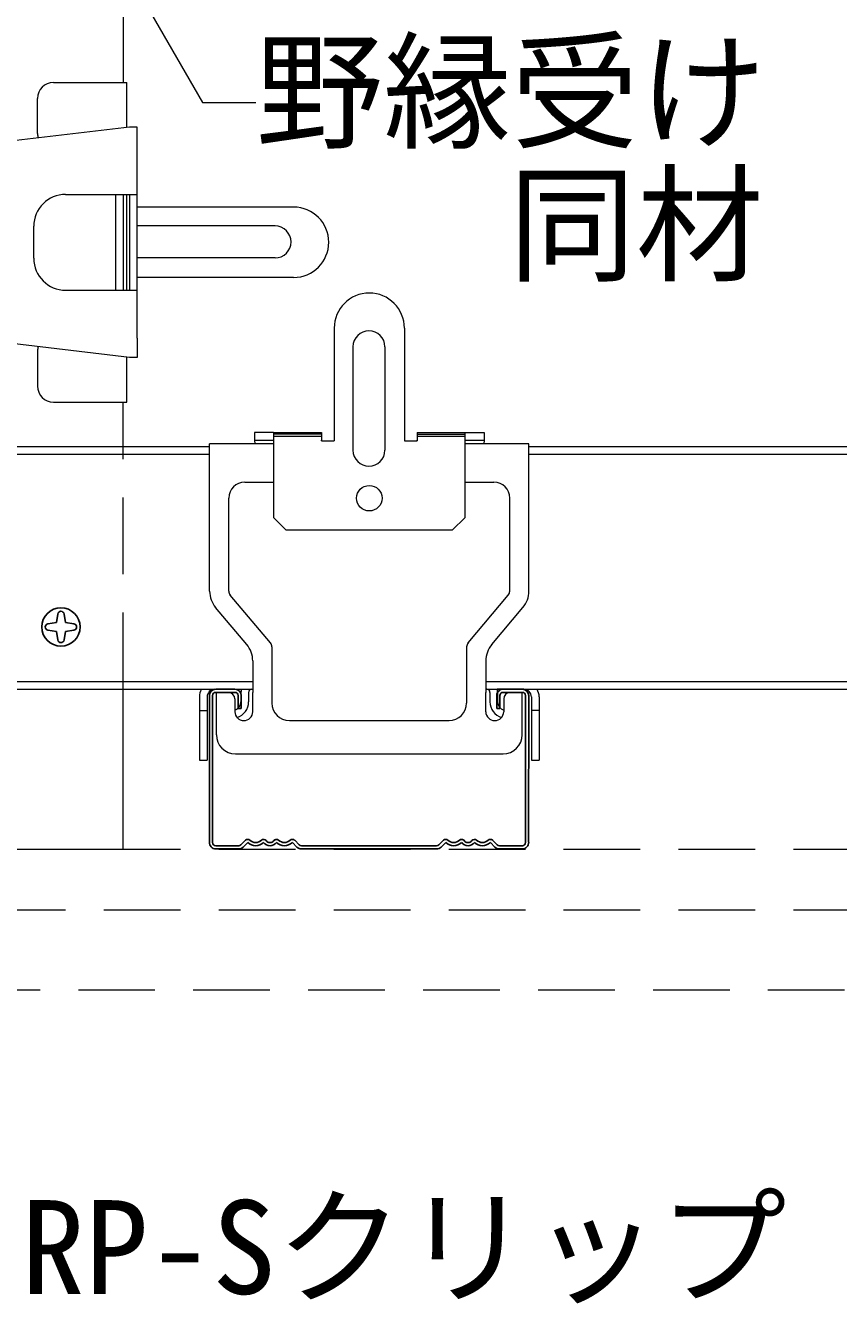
# Model space of a CAD drawing. Units: millimetres on the paper, with parts at other scales. Extents: x -196 to 194, y -140 to 138.
# Drawn here: x 42.1 to 54.83, y 49.61 to 69.61 of the extents above; entities that cross this region are included whole.
import ezdxf
from ezdxf.enums import TextEntityAlignment as Align

# ---------------------------------------------------------------- set-up
doc = ezdxf.new("R2010")
doc.units = ezdxf.units.MM
doc.linetypes.add('DASHED1', pattern=[1.8, 1.2, -0.6])
for name, color, linetype, lineweight in [('4-2_野縁受け', 3, 'Continuous', 18), ('4-3_野縁', 2, 'Continuous', 25), ('4-6_文字', 7, 'Continuous', 18), ('4-A_クリップ', 7, 'Continuous', 18), ('4-C_ビス・アンカーボルト・強調図形', 2, 'Continuous', 25), ('4-D_パネル', 4, 'DASHED1', 9)]:
    doc.layers.add(name, color=color, linetype=linetype, lineweight=lineweight)
doc.styles.add('ＭＳ ゴシック', font='')
doc.styles.get('ＭＳ ゴシック').set_extended_font_data('MS Gothic')

msp = doc.modelspace()

# ---------------------------------------------------------------- linework, layer by layer
at = {"layer": '4-2_野縁受け'}
for p, q in [((43.629, 70.949), (43.629, 68.717)), ((43.629, 66.967), (43.629, 65.467)), ((43.629, 63.023), (43.629, 63.717)), ((38.431, 63.023), (44.985, 63.023)), ((49.985, 63.023), (56.229, 63.023)), ((38.431, 62.903), (44.985, 62.903)), ((49.985, 62.903), (56.229, 62.903)), ((38.431, 59.343), (45.66, 59.343)), ((38.431, 59.223), (45.66, 59.223)), ((49.31, 59.343), (56.229, 59.343)), ((49.31, 59.223), (56.229, 59.223))]:
    msp.add_line(p, q, dxfattribs=at)
at = {"layer": '4-2_野縁受け', "linetype": 'DASHED1'}
msp.add_line((43.629, 59.223), (43.629, 63.023), dxfattribs=at)
at = {"layer": '4-2_野縁受け'}
msp.add_lwpolyline([(39.829, 56.723), (43.629, 56.723), (43.629, 59.223)], dxfattribs=at)
at = {"layer": '4-3_野縁'}
for p, q in [((45.381, 59.225), (45.081, 59.225)), ((49.582, 59.225), (49.882, 59.225)), ((44.981, 59.125), (44.981, 56.829)), ((45.031, 56.827), (45.031, 59.125)), ((45.381, 59.175), (45.081, 59.175)), ((45.431, 58.925), (45.431, 59.125)), ((45.481, 58.925), (45.481, 59.125)), ((49.482, 58.925), (49.482, 59.125)), ((49.532, 58.925), (49.532, 59.125)), ((49.582, 59.175), (49.882, 59.175)), ((49.931, 56.827), (49.932, 59.125)), ((49.982, 59.125), (49.981, 56.829)), ((45.431, 58.925), (45.481, 58.925)), ((49.532, 58.925), (49.482, 58.925)), ((45.475, 56.79), (45.546, 56.86)), ((45.546, 56.86), (45.475, 56.79)), ((45.581, 56.825), (45.511, 56.754)), ((45.581, 56.825), (45.511, 56.754)), ((46.281, 56.825), (46.352, 56.754)), ((46.317, 56.86), (46.387, 56.79)), ((48.646, 56.86), (48.575, 56.79)), ((48.682, 56.825), (48.611, 56.754)), ((49.382, 56.825), (49.452, 56.754)), ((49.382, 56.825), (49.452, 56.754)), ((49.488, 56.79), (49.417, 56.86)), ((49.417, 56.86), (49.488, 56.79)), ((45.081, 56.775), (45.44, 56.775)), ((45.081, 56.775), (45.44, 56.775)), ((45.44, 56.725), (45.081, 56.725)), ((45.44, 56.725), (45.081, 56.725)), ((46.423, 56.775), (47.481, 56.775)), ((46.423, 56.725), (47.481, 56.725)), ((48.54, 56.775), (47.481, 56.775)), ((48.54, 56.725), (47.481, 56.725)), ((49.882, 56.775), (49.523, 56.775)), ((49.882, 56.775), (49.523, 56.775)), ((49.523, 56.725), (49.882, 56.725)), ((49.523, 56.725), (49.882, 56.725))]:
    msp.add_line(p, q, dxfattribs=at)
for centre, radius, start, end in [((45.081, 59.125), 0.1, 90.003, 180.003), ((45.381, 59.125), 0.1, 0.003, 90.003), ((49.582, 59.125), 0.1, 89.997, 179.997), ((49.882, 59.125), 0.1, 359.997, 89.997), ((45.081, 59.125), 0.05, 90.003, 180.003), ((45.381, 59.125), 0.05, 0.003, 90.003), ((49.582, 59.125), 0.05, 89.997, 179.997), ((49.882, 59.125), 0.05, 359.997, 89.997), ((45.081, 56.825), 0.1, 177.476, 270), ((45.081, 56.825), 0.1, 177.476, 270), ((45.081, 56.825), 0.05, 177.476, 270), ((45.081, 56.825), 0.05, 177.476, 270), ((45.44, 56.825), 0.05, 270, 315), ((45.44, 56.825), 0.05, 270, 315), ((45.581, 56.825), 0.05, 46.3972, 135), ((45.706, 56.956), 0.181, 226.3972, 313.6028), ((45.706, 56.956), 0.131, 226.3972, 313.6028), ((45.831, 56.825), 0.05, 36.8699, 133.6028), ((45.931, 56.9), 0.125, 216.8699, 323.1301), ((45.931, 56.9), 0.075, 216.8699, 323.1301), ((46.031, 56.825), 0.05, 36.8699, 143.1301), ((46.031, 56.825), 0.05, 46.3972, 143.1301), ((46.156, 56.956), 0.181, 226.3972, 313.6028), ((46.156, 56.956), 0.131, 226.3972, 313.6028), ((46.281, 56.825), 0.05, 45, 133.6028), ((46.423, 56.825), 0.05, 225, 270), ((48.54, 56.825), 0.05, 270, 315), ((48.682, 56.825), 0.05, 46.3972, 135), ((48.807, 56.956), 0.181, 226.3972, 313.6028), ((48.807, 56.956), 0.131, 226.3972, 313.6028), ((48.932, 56.825), 0.05, 36.8699, 143.1301), ((48.932, 56.825), 0.05, 36.8699, 133.6028), ((49.032, 56.9), 0.125, 216.8699, 323.1301), ((49.032, 56.9), 0.075, 216.8699, 323.1301), ((49.132, 56.825), 0.05, 46.3972, 143.1301), ((49.257, 56.956), 0.181, 226.3972, 313.6028), ((49.257, 56.956), 0.131, 226.3972, 313.6028), ((49.382, 56.825), 0.05, 45, 133.6028), ((49.523, 56.825), 0.05, 225, 270), ((49.523, 56.825), 0.05, 225, 270), ((49.882, 56.825), 0.1, 270, 2.524), ((49.882, 56.825), 0.1, 270, 2.524), ((49.882, 56.825), 0.05, 270, 2.524), ((49.882, 56.825), 0.05, 270, 2.524), ((45.44, 56.825), 0.1, 270, 315), ((45.44, 56.825), 0.1, 270, 315), ((46.423, 56.825), 0.1, 225, 270), ((48.54, 56.825), 0.1, 270, 315), ((49.523, 56.825), 0.1, 225, 270), ((49.523, 56.825), 0.1, 225, 270)]:
    msp.add_arc(centre, radius, start, end, dxfattribs=at)
at = {"layer": '4-6_文字'}
for p, q in [((42.991, 71.662), (44.873, 68.402)), ((44.873, 68.402), (45.706, 68.402))]:
    msp.add_line(p, q, dxfattribs=at)
at = {"layer": '4-A_クリップ'}
for p, q in [((42.54, 68.717), (43.69, 68.717)), ((43.69, 68.012), (43.69, 68.717)), ((42.29, 67.917), (42.29, 68.467)), ((42.73, 66.967), (43.85, 66.967)), ((43.51, 66.967), (43.51, 65.467)), ((43.69, 65.467), (43.69, 66.967)), ((43.73, 66.967), (43.73, 65.467)), ((46.3, 66.767), (43.85, 66.767)), ((42.23, 65.967), (42.23, 66.467)), ((46.01, 66.472), (43.85, 66.472)), ((46.01, 65.972), (43.85, 65.972)), ((46.3, 65.667), (43.85, 65.667)), ((42.73, 65.467), (43.85, 65.467)), ((46.935, 64.873), (46.935, 63.113)), ((48.035, 64.873), (48.035, 63.113)), ((43.73, 64.417), (41.667, 64.657)), ((47.23, 64.583), (47.23, 62.963)), ((47.73, 64.583), (47.73, 62.963)), ((42.29, 64.517), (42.29, 63.967)), ((45.685, 63.243), (45.685, 63.123)), ((45.985, 63.243), (45.685, 63.243)), ((45.985, 63.243), (45.985, 61.913)), ((45.985, 63.243), (46.735, 63.243)), ((46.735, 63.213), (45.985, 63.213)), ((45.985, 63.183), (46.735, 63.183)), ((46.735, 63.243), (46.735, 63.113)), ((48.235, 63.243), (48.985, 63.243)), ((48.235, 63.243), (48.235, 63.113)), ((48.235, 63.213), (48.985, 63.213)), ((48.235, 63.183), (48.985, 63.183)), ((48.985, 61.913), (48.985, 63.243)), ((48.985, 63.243), (49.285, 63.243)), ((49.285, 63.243), (49.285, 63.123)), ((44.985, 60.759), (44.985, 63.063)), ((45.985, 63.063), (44.985, 63.063)), ((45.685, 63.123), (45.985, 63.123)), ((45.685, 63.123), (45.692, 63.063)), ((46.735, 63.113), (46.735, 63.123)), ((46.735, 63.113), (46.935, 63.113)), ((48.035, 63.113), (48.235, 63.113)), ((48.235, 63.113), (48.235, 63.123)), ((48.985, 63.123), (49.285, 63.123)), ((49.985, 63.063), (48.985, 63.063)), ((49.285, 63.123), (49.278, 63.063)), ((49.985, 60.759), (49.985, 63.063)), ((45.535, 62.463), (45.985, 62.463)), ((48.985, 62.463), (49.435, 62.463)), ((45.285, 60.759), (45.285, 62.213)), ((49.685, 60.759), (49.685, 62.213)), ((48.785, 61.713), (48.985, 61.913)), ((45.936, 59.951), (45.308, 60.695)), ((49.033, 59.951), (49.661, 60.695)), ((45.565, 59.925), (45.079, 60.501)), ((49.404, 59.925), (49.89, 60.501)), ((45.96, 59.886), (45.96, 59.008)), ((49.01, 59.886), (49.01, 59.008)), ((45.66, 59.667), (45.66, 59.173)), ((49.31, 59.667), (49.31, 59.173)), ((45.065, 59.223), (45.482, 59.223)), ((45.645, 59.223), (45.66, 59.223)), ((45.96, 59.223), (45.96, 59.008)), ((49.01, 59.223), (49.01, 59.008)), ((49.31, 59.223), (49.325, 59.223)), ((49.905, 59.223), (49.487, 59.223)), ((44.825, 59.103), (44.825, 58.893)), ((44.945, 59.103), (44.945, 58.893)), ((45.09, 58.513), (45.09, 59.173)), ((45.28, 59.173), (45.09, 59.173)), ((45.38, 59.073), (45.38, 58.873)), ((45.475, 59.173), (45.475, 59.028)), ((45.595, 59.173), (45.595, 59.028)), ((45.66, 58.873), (45.66, 59.173)), ((49.31, 58.873), (49.31, 59.173)), ((49.375, 59.173), (49.375, 59.028)), ((49.495, 59.173), (49.495, 59.028)), ((49.59, 59.073), (49.59, 58.873)), ((49.69, 59.173), (49.88, 59.173)), ((49.88, 58.513), (49.88, 59.173)), ((50.025, 59.103), (50.025, 58.893)), ((50.145, 59.103), (50.145, 58.893)), ((44.825, 58.893), (44.825, 58.113)), ((44.825, 58.893), (44.945, 58.893)), ((44.945, 58.893), (44.945, 58.113)), ((50.025, 58.893), (50.025, 58.113)), ((50.145, 58.893), (50.025, 58.893)), ((50.145, 58.893), (50.145, 58.113)), ((46.235, 58.733), (48.735, 58.733)), ((45.39, 58.213), (49.58, 58.213)), ((44.825, 58.113), (44.945, 58.113)), ((50.025, 58.113), (50.145, 58.113))]:
    msp.add_line(p, q, dxfattribs=at)
for points in [[(43.73, 68.017), (41.15, 67.717), (39.95, 68.017)], [(43.85, 64.717), (43.85, 67.717), (43.85, 68.017), (43.73, 68.017)], [(43.85, 64.717), (43.85, 64.417), (43.73, 64.417)], [(42.54, 63.717), (43.69, 63.717), (43.69, 64.422)], [(48.785, 61.713), (46.185, 61.713), (45.985, 61.913)]]:
    msp.add_lwpolyline(points, dxfattribs=at)
msp.add_circle((47.485, 62.213), 0.2, dxfattribs=at)
for centre, radius, start, end in [((42.54, 68.467), 0.25, 90, 180), ((42.54, 67.917), 0.25, 180, 195.4021), ((42.73, 66.467), 0.5, 90, 180), ((46.3, 66.217), 0.55, 0, 90), ((46.01, 66.222), 0.25, 270, 90), ((46.3, 66.217), 0.55, 270, 0), ((42.73, 65.967), 0.5, 180, 270), ((47.485, 64.873), 0.55, 90, 180), ((47.485, 64.873), 0.55, 0, 90), ((47.48, 64.583), 0.25, 0, 180), ((42.54, 64.517), 0.25, 164.5979, 180), ((42.54, 63.967), 0.25, 180, 270), ((47.48, 62.963), 0.25, 180, 0), ((45.535, 62.213), 0.25, 90, 180), ((49.435, 62.213), 0.25, 0, 90), ((45.385, 60.759), 0.4, 180, 220.156), ((45.385, 60.759), 0.1, 180, 220.156), ((49.585, 60.759), 0.1, 319.844, 0), ((49.585, 60.759), 0.4, 319.844, 0), ((45.26, 59.667), 0.4, 0, 40.156), ((45.86, 59.886), 0.1, 0, 40.156), ((49.11, 59.886), 0.1, 139.844, 180), ((49.71, 59.667), 0.4, 139.844, 180), ((45.065, 59.103), 0.24, 149.9766, 180), ((45.065, 59.103), 0.12, 90, 180), ((45.645, 59.173), 0.17, 162.8655, 180), ((45.645, 59.173), 0.05, 90, 180), ((49.325, 59.173), 0.05, 0, 90), ((49.325, 59.173), 0.17, 0, 17.1345), ((49.905, 59.103), 0.12, 0, 90), ((49.905, 59.103), 0.24, 0, 30.0234), ((45.28, 59.073), 0.1, 0, 90), ((45.34, 59.028), 0.135, 287.243, 0), ((45.34, 59.028), 0.255, 286.4911, 0), ((46.235, 59.008), 0.275, 180, 270), ((48.735, 59.008), 0.275, 270, 0), ((49.63, 59.028), 0.255, 180, 253.5154), ((49.63, 59.028), 0.135, 180, 252.7724), ((49.69, 59.073), 0.1, 90, 180), ((45.52, 58.873), 0.14, 180, 0), ((49.45, 58.873), 0.14, 180, 0), ((45.39, 58.513), 0.3, 180, 270), ((49.58, 58.513), 0.3, 270, 0)]:
    msp.add_arc(centre, radius, start, end, dxfattribs=at)
at = {"layer": '4-C_ビス・アンカーボルト・強調図形'}
for p, q in [((42.606, 60.401), (42.586, 60.268)), ((42.705, 60.401), (42.726, 60.268)), ((42.453, 60.247), (42.586, 60.268)), ((42.859, 60.247), (42.726, 60.268)), ((42.453, 60.149), (42.586, 60.128)), ((42.606, 59.995), (42.586, 60.128)), ((42.705, 59.995), (42.726, 60.128)), ((42.859, 60.149), (42.726, 60.128))]:
    msp.add_line(p, q, dxfattribs=at)
msp.add_circle((42.656, 60.198), 0.3, dxfattribs=at)
for centre, start, end in [((42.656, 60.393), 90, 171.1593), ((42.656, 60.393), 8.8407, 90), ((42.461, 60.198), 98.8406, 180), ((42.461, 60.198), 180, 261.1594), ((42.851, 60.198), 0, 81.1594), ((42.851, 60.198), 278.8406, 0), ((42.656, 60.003), 188.8407, 270), ((42.656, 60.003), 270, 351.1593)]:
    msp.add_arc(centre, 0.05, start, end, dxfattribs=at)
at = {"layer": '4-D_パネル'}
for p, q in [((37.929, 56.723), (72.079, 56.723)), ((37.929, 55.773), (72.079, 55.773)), ((35.729, 54.523), (72.079, 54.523))]:
    msp.add_line(p, q, dxfattribs=at)

# ---------------------------------------------------------------- texts
at = {"layer": '4-6_文字', "style": 'ＭＳ ゴシック'}
for s, p in [('野縁受け', (45.706, 67.402)), ('同材', (49.662, 65.324)), ('RP-Sクリップ', (42.032, 49.324))]:
    msp.add_text(s, height=1.466, dxfattribs=at).set_placement(p, align=Align.BOTTOM_LEFT)

doc.saveas('drawing.dxf')
